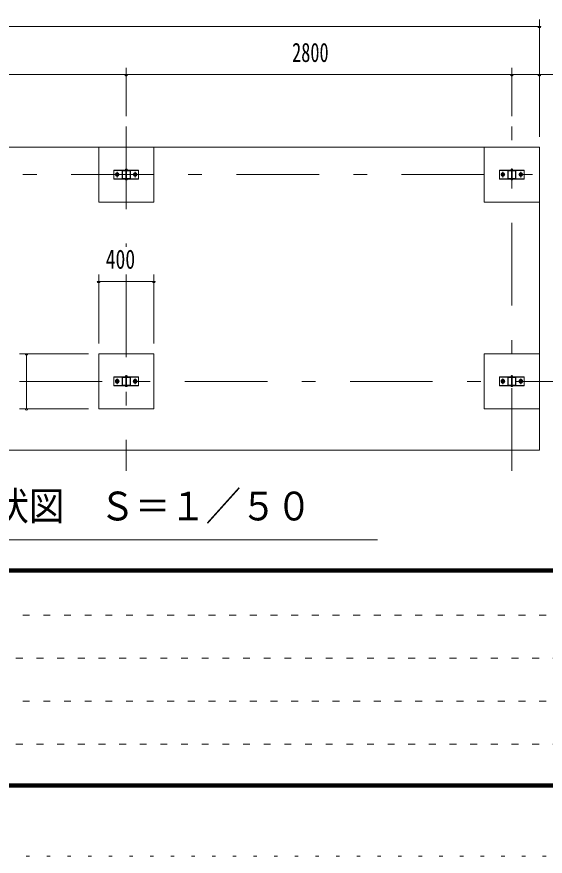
# Model space of a CAD drawing. Units: millimetres, scale not verified. Extents: x -22474 to 22484, y -10500 to 10500.
# Drawn here: x -1609 to 2228, y -10500 to -4411 of the extents above; entities that cross this region are included whole.
import ezdxf
from ezdxf.enums import TextEntityAlignment as Align

# ---------------------------------------------------------------- set-up
doc = ezdxf.new("R2010")
doc.units = ezdxf.units.MM
doc.header["$LTSCALE"] = 50
for name, pattern in [('USER1', [3, 1, -2]), ('USER3', [24, 12, -5, 2, -5]), ('USER5', [3, 0.5, -2.5])]:
    doc.linetypes.add(name, pattern=pattern)
for name, color, linetype, lineweight in [('0-2_1-0BOLD', 7, 'Continuous', 18), ('0-3_1-2CENTER', 3, 'USER3', 18), ('0-5_1-5DIM', 3, 'Continuous', 18), ('0-D_F-F', 5, 'Continuous', 18), ('0-E_F-E_J_ADD', 5, 'USER5', 18)]:
    doc.layers.add(name, color=color, linetype=linetype, lineweight=lineweight)
doc.styles.add('ＭＳ ゴシック', font='')
doc.styles.get('ＭＳ ゴシック').set_extended_font_data('MS Gothic')

msp = doc.modelspace()

# ---------------------------------------------------------------- linework, layer by layer
at = {"layer": '0-2_1-0BOLD'}
for p, q in [((-1014.07, -5755.33), (-1014.07, -5355.33)), ((-904.07, -5525.13), (-724.07, -5525.13)), ((-844.07, -5580.73), (-844.07, -5529.93)), ((-841.77, -5529.93), (-841.77, -5580.73)), ((-839.47, -5525.33), (-788.67, -5525.33)), ((-788.67, -5527.63), (-839.47, -5527.63)), ((-811.07, -5513.43), (-817.07, -5513.43)), ((-817.07, -5527.63), (-817.07, -5583.03)), ((-816.95, -5516.82), (-816.95, -5521.33)), ((-815.57, -5521.33), (-814.07, -5522.83)), ((-812.57, -5522.83), (-814.07, -5521.33)), ((-811.18, -5521.33), (-811.18, -5516.82)), ((-811.07, -5583.03), (-811.07, -5527.63)), ((-786.37, -5580.73), (-786.37, -5529.93)), ((-784.07, -5529.93), (-784.07, -5580.73)), ((2075.93, -5525.13), (1895.93, -5525.13)), ((1955.93, -5580.73), (1955.93, -5529.93)), ((1958.23, -5529.93), (1958.23, -5580.73)), ((1960.53, -5525.33), (2011.33, -5525.33)), ((2011.33, -5527.63), (1960.53, -5527.63)), ((1982.93, -5513.43), (1988.93, -5513.43)), ((1982.93, -5527.63), (1982.93, -5583.03)), ((1983.04, -5521.33), (1983.04, -5516.82)), ((1985.93, -5522.83), (1984.43, -5521.33)), ((1985.93, -5521.33), (1987.43, -5522.83)), ((1988.82, -5516.82), (1988.82, -5521.33)), ((1988.93, -5583.03), (1988.93, -5527.63)), ((2013.63, -5580.73), (2013.63, -5529.93)), ((2015.93, -5529.93), (2015.93, -5580.73)), ((-904.07, -5585.53), (-724.07, -5585.53)), ((-839.47, -5583.03), (-788.67, -5583.03)), ((-788.67, -5585.33), (-839.47, -5585.33)), ((-816.95, -5592.94), (-816.95, -5589.43)), ((-811.18, -5589.43), (-811.18, -5592.94)), ((2075.93, -5585.53), (1895.93, -5585.53)), ((1960.53, -5583.03), (2011.33, -5583.03)), ((2011.33, -5585.33), (1960.53, -5585.33)), ((1983.04, -5589.43), (1983.04, -5592.94)), ((1988.82, -5592.94), (1988.82, -5589.43)), ((-904.07, -7025.12), (-724.07, -7025.12)), ((-844.07, -7080.72), (-844.07, -7029.93)), ((-841.77, -7029.93), (-841.77, -7080.72)), ((-839.47, -7025.33), (-788.67, -7025.33)), ((-788.67, -7027.62), (-839.47, -7027.62)), ((-817.07, -7013.42), (-817.07, -7016.33)), ((-817.07, -7027.62), (-817.07, -7083.03)), ((-816.95, -7016.82), (-816.95, -7021.32)), ((-815.57, -7021.32), (-814.07, -7022.82)), ((-812.57, -7022.82), (-814.07, -7021.32)), ((-811.18, -7021.32), (-811.18, -7016.82)), ((-811.07, -7083.03), (-811.07, -7027.62)), ((-786.37, -7080.72), (-786.37, -7029.93)), ((-784.07, -7029.93), (-784.07, -7080.72)), ((2075.93, -7025.12), (1895.93, -7025.12)), ((1955.93, -7029.93), (1955.93, -7080.72)), ((1958.23, -7080.72), (1958.23, -7029.93)), ((1960.53, -7025.33), (2011.33, -7025.33)), ((2011.33, -7027.62), (1960.53, -7027.62)), ((1979.83, -7021.32), (1979.83, -7022.82)), ((1982.93, -7027.62), (1982.93, -7083.03)), ((1983.04, -7021.32), (1983.04, -7016.82)), ((1984.43, -7021.32), (1985.93, -7022.82)), ((1987.43, -7022.82), (1985.93, -7021.32)), ((1988.82, -7016.82), (1988.82, -7021.32)), ((1988.93, -7013.42), (1988.93, -7016.33)), ((1988.93, -7083.03), (1988.93, -7027.62)), ((2013.63, -7029.93), (2013.63, -7080.72)), ((2015.93, -7080.72), (2015.93, -7029.93)), ((-904.07, -7085.52), (-724.07, -7085.52)), ((-839.47, -7083.03), (-788.67, -7083.03)), ((-788.67, -7085.32), (-839.47, -7085.32)), ((-816.95, -7092.93), (-816.95, -7089.42)), ((-811.18, -7089.42), (-811.18, -7092.93)), ((2075.93, -7085.52), (1895.93, -7085.52)), ((1960.53, -7083.03), (2011.33, -7083.03)), ((2011.33, -7085.32), (1960.53, -7085.32)), ((1983.04, -7089.42), (1983.04, -7092.93)), ((1988.82, -7092.93), (1988.82, -7089.42)), ((2185.93, -7255.32), (1785.93, -7255.32))]:
    msp.add_line(p, q, dxfattribs=at)
for points in [[(-3464.07, -5355.33), (2185.93, -5355.33), (2185.93, -7555.32), (-3464.07, -7555.32)], [(-904.07, -5522.83), (-724.07, -5522.83), (-724.07, -5587.83), (-904.07, -5587.83)], [(2075.93, -5587.83), (2075.93, -5522.83), (1895.93, -5522.83), (1895.93, -5587.83)], [(-874.16, -5546.83), (-883.98, -5546.83), (-888.88, -5555.33), (-883.98, -5563.83), (-874.16, -5563.83), (-869.25, -5555.33)], [(-744.16, -5546.83), (-739.25, -5555.33), (-744.16, -5563.83), (-753.98, -5563.83), (-758.88, -5555.33), (-753.98, -5546.83)], [(1916.02, -5563.83), (1911.11, -5555.33), (1916.02, -5546.83), (1925.84, -5546.83), (1930.75, -5555.33), (1925.84, -5563.83)], [(2046.02, -5563.83), (2041.12, -5555.33), (2046.02, -5546.83), (2055.84, -5546.83), (2060.75, -5555.33), (2055.84, -5563.83)], [(-1014.07, -7255.32), (-614.07, -7255.32), (-614.07, -6855.32), (-1014.07, -6855.32)], [(-904.07, -7022.82), (-724.07, -7022.82), (-724.07, -7087.82), (-904.07, -7087.82)], [(-874.16, -7046.82), (-869.25, -7055.32), (-874.16, -7063.83), (-883.98, -7063.83), (-888.88, -7055.32), (-883.98, -7046.82)], [(-744.16, -7046.82), (-739.25, -7055.32), (-744.16, -7063.83), (-753.98, -7063.83), (-758.88, -7055.32), (-753.98, -7046.82)], [(1895.93, -7022.82), (2075.93, -7022.82), (2075.93, -7087.82), (1895.93, -7087.82)], [(1916.02, -7046.82), (1911.11, -7055.32), (1916.02, -7063.83), (1925.84, -7063.83), (1930.75, -7055.32), (1925.84, -7046.82)], [(2046.02, -7046.82), (2055.84, -7046.82), (2060.75, -7055.32), (2055.84, -7063.83), (2046.02, -7063.83), (2041.12, -7055.32)]]:
    msp.add_lwpolyline(points, close=True, dxfattribs=at)
for points in [[(-1014.07, -5755.33), (-614.07, -5755.33), (-614.07, -5355.33)], [(1785.93, -5355.33), (1785.93, -5755.33), (2185.93, -5755.33)], [(-807.97, -5522.83), (-807.97, -5521.33), (-820.17, -5521.33), (-820.17, -5522.83)], [(-819.82, -5521.33), (-819.82, -5516.82), (-818.97, -5516.33), (-809.17, -5516.33), (-808.32, -5516.82), (-808.32, -5521.33)], [(-811.07, -5516.33), (-811.07, -5513.43), (-812.07, -5512.43), (-816.07, -5512.43), (-817.07, -5513.43), (-817.07, -5516.33)], [(1979.83, -5522.83), (1979.83, -5521.33), (1992.03, -5521.33), (1992.03, -5522.83)], [(1991.68, -5521.33), (1991.68, -5516.82), (1990.83, -5516.33), (1981.03, -5516.33), (1980.18, -5516.82), (1980.18, -5521.33)], [(1982.93, -5516.33), (1982.93, -5513.43), (1983.93, -5512.43), (1987.93, -5512.43), (1988.93, -5513.43), (1988.93, -5516.33)], [(-807.82, -5587.83), (-807.82, -5589.43), (-820.32, -5589.43), (-820.32, -5587.83)], [(-819.82, -5589.43), (-819.82, -5592.94), (-818.97, -5593.43), (-809.17, -5593.43), (-808.32, -5592.94), (-808.32, -5589.43)], [(1979.68, -5587.83), (1979.68, -5589.43), (1992.18, -5589.43), (1992.18, -5587.83)], [(1991.68, -5589.43), (1991.68, -5592.94), (1990.83, -5593.43), (1981.03, -5593.43), (1980.18, -5592.94), (1980.18, -5589.43)], [(1785.93, -7255.32), (1785.93, -6855.32), (2185.93, -6855.32)], [(-807.97, -7022.82), (-807.97, -7021.32), (-820.17, -7021.32), (-820.17, -7022.82)], [(-819.82, -7021.32), (-819.82, -7016.82), (-818.97, -7016.33), (-809.17, -7016.33), (-808.32, -7016.82), (-808.32, -7021.32)], [(-811.07, -7016.33), (-811.07, -7013.42), (-817.07, -7013.42), (-816.07, -7012.43), (-812.07, -7012.43), (-811.07, -7013.42)], [(1979.83, -7021.32), (1992.03, -7021.32), (1992.03, -7022.82)], [(1991.68, -7021.32), (1991.68, -7016.82), (1990.83, -7016.33), (1981.03, -7016.33), (1980.18, -7016.82), (1980.18, -7021.32)], [(1982.93, -7016.33), (1982.93, -7013.42), (1988.93, -7013.42), (1987.93, -7012.43), (1983.93, -7012.43), (1982.93, -7013.42)], [(-807.82, -7087.82), (-807.82, -7089.42), (-820.32, -7089.42), (-820.32, -7087.82)], [(-819.82, -7089.42), (-819.82, -7092.93), (-818.97, -7093.43), (-809.17, -7093.43), (-808.32, -7092.93), (-808.32, -7089.42)], [(1979.68, -7087.82), (1979.68, -7089.42), (1992.18, -7089.42), (1992.18, -7087.82)], [(1991.68, -7089.42), (1991.68, -7092.93), (1990.83, -7093.43), (1981.03, -7093.43), (1980.18, -7092.93), (1980.18, -7089.42)]]:
    msp.add_lwpolyline(points, dxfattribs=at)
for centre, radius in [((-879.07, -5555.33), 13.5), ((-879.07, -5555.33), 8.25), ((-879.07, -5555.33), 5), ((-749.07, -5555.33), 13.5), ((-749.07, -5555.33), 8.25), ((-749.07, -5555.33), 5), ((1920.93, -5555.33), 13.5), ((1920.93, -5555.33), 8.25), ((1920.93, -5555.33), 5), ((2050.93, -5555.33), 13.5), ((2050.93, -5555.33), 8.25), ((2050.93, -5555.33), 5), ((-879.07, -7055.32), 13.5), ((-879.07, -7055.32), 8.25), ((-879.07, -7055.32), 5), ((-749.07, -7055.32), 13.5), ((-749.07, -7055.32), 8.25), ((-749.07, -7055.32), 5), ((1920.93, -7055.32), 13.5), ((1920.93, -7055.32), 8.25), ((1920.93, -7055.32), 5), ((2050.93, -7055.32), 13.5), ((2050.93, -7055.32), 8.25), ((2050.93, -7055.32), 5)]:
    msp.add_circle(centre, radius, dxfattribs=at)
for centre, radius, start, end in [((-839.47, -5529.93), 4.6, 90, 180), ((-839.47, -5529.93), 2.3, 90, 180), ((-818.39, -5518.66), 2.33, 52.1575, 90), ((-814.07, -5525.06), 8.74, 70.70392, 109.29608), ((-809.75, -5518.66), 2.33, 90, 127.84248), ((-788.67, -5529.93), 4.6, 0, 90), ((-788.67, -5529.93), 2.3, 0, 90), ((1960.53, -5529.93), 4.6, 90, 180), ((1960.53, -5529.93), 2.3, 90, 180), ((1981.61, -5518.66), 2.33, 52.1575, 90), ((1985.93, -5525.06), 8.74, 70.70392, 109.29608), ((1990.25, -5518.66), 2.33, 90, 127.84248), ((2011.33, -5529.93), 4.6, 0, 90), ((2011.33, -5529.93), 2.3, 0, 90), ((-839.47, -5580.73), 4.6, 180, 270), ((-839.47, -5580.73), 2.3, 180, 270), ((-818.39, -5591.09), 2.33, 270, 307.84248), ((-814.07, -5584.69), 8.74, 250.7039, 289.29608), ((-809.75, -5591.09), 2.33, 232.1575, 270), ((-788.67, -5580.73), 2.3, 270, 0), ((-788.67, -5580.73), 4.6, 270, 0), ((1960.53, -5580.73), 4.6, 180, 270), ((1960.53, -5580.73), 2.3, 180, 270), ((1981.61, -5591.09), 2.33, 270, 307.84248), ((1985.93, -5584.69), 8.74, 250.7039, 289.29608), ((1990.25, -5591.09), 2.33, 232.1575, 270), ((2011.33, -5580.73), 2.3, 270, 0), ((2011.33, -5580.73), 4.6, 270, 0), ((-839.47, -7029.93), 4.6, 90, 180), ((-839.47, -7029.93), 2.3, 90, 180), ((-818.39, -7018.66), 2.33, 52.1575, 90), ((-814.07, -7025.06), 8.74, 70.70392, 109.29608), ((-809.75, -7018.66), 2.33, 90, 127.84248), ((-788.67, -7029.93), 4.6, 0, 90), ((-788.67, -7029.93), 2.3, 0, 90), ((1960.53, -7029.93), 4.6, 90, 180), ((1960.53, -7029.93), 2.3, 90, 180), ((1981.61, -7018.66), 2.33, 52.1575, 90), ((1985.93, -7025.06), 8.74, 70.70392, 109.29608), ((1990.25, -7018.66), 2.33, 90, 127.84248), ((2011.33, -7029.93), 4.6, 0, 90), ((2011.33, -7029.93), 2.3, 0, 90), ((-839.47, -7080.72), 4.6, 180, 270), ((-839.47, -7080.72), 2.3, 180, 270), ((-818.39, -7091.09), 2.33, 270, 307.84248), ((-814.07, -7084.69), 8.74, 250.7039, 289.29608), ((-809.75, -7091.09), 2.33, 232.1575, 270), ((-788.67, -7080.72), 2.3, 270, 0), ((-788.67, -7080.72), 4.6, 270, 0), ((1960.53, -7080.72), 4.6, 180, 270), ((1960.53, -7080.72), 2.3, 180, 270), ((1981.61, -7091.09), 2.33, 270, 307.84248), ((1985.93, -7084.69), 8.74, 250.7039, 289.29608), ((1990.25, -7091.09), 2.33, 232.1575, 270), ((2011.33, -7080.72), 2.3, 270, 0), ((2011.33, -7080.72), 4.6, 270, 0)]:
    msp.add_arc(centre, radius, start, end, dxfattribs=at)
at = {"layer": '0-3_1-2CENTER'}
for p, q in [((-814.07, -5205.33), (-814.07, -6080.32)), ((1985.93, -7705.32), (1985.93, -5205.33)), ((-879.07, -5534.33), (-879.07, -5576.33)), ((-749.07, -5576.33), (-749.07, -5534.33)), ((1920.93, -5576.33), (1920.93, -5534.33)), ((2050.93, -5534.33), (2050.93, -5576.33)), ((-3614.07, -5555.33), (2335.93, -5555.33)), ((-814.07, -6280.32), (-814.07, -7705.32)), ((-1589.07, -7055.32), (2335.93, -7055.32)), ((-879.07, -7034.33), (-879.07, -7076.32)), ((-749.07, -7076.32), (-749.07, -7034.33)), ((1920.93, -7034.33), (1920.93, -7076.32)), ((2050.93, -7076.32), (2050.93, -7034.33))]:
    msp.add_line(p, q, dxfattribs=at)
at = {"layer": '0-5_1-5DIM'}
for p, q in [((2185.93, -5280.33), (2185.93, -4430.33)), ((2185.93, -4480.33), (-3464.07, -4480.33)), ((2195.93, -4480.33), (2175.93, -4480.33)), ((-814.07, -4780.33), (-814.07, -5130.33)), ((1985.93, -5130.33), (1985.93, -4780.33)), ((2578.43, -4830.33), (-3856.57, -4830.33)), ((-804.07, -4830.33), (-824.07, -4830.33)), ((1995.93, -4830.33), (1975.93, -4830.33)), ((2195.93, -4830.33), (2175.93, -4830.33)), ((-1004.07, -6330.33), (-1024.07, -6330.33)), ((-1014.07, -6780.32), (-1014.07, -6280.32)), ((-1014.07, -6330.32), (-614.07, -6330.32)), ((-604.07, -6330.33), (-624.07, -6330.33)), ((-614.07, -6280.32), (-614.07, -6780.32)), ((-1589.07, -6855.32), (-1089.07, -6855.32)), ((-1529.07, -6855.32), (-1549.07, -6855.32)), ((-1539.07, -7255.32), (-1539.07, -6855.32)), ((-1089.07, -7255.32), (-1589.07, -7255.32)), ((-1529.07, -7255.32), (-1549.07, -7255.32)), ((-2289.05, -8205.33), (1010.94, -8205.33))]:
    msp.add_line(p, q, dxfattribs=at)
for centre in [(2185.93, -4480.33), (-814.07, -4830.33), (1985.93, -4830.33), (2185.93, -4830.33), (-1014.07, -6330.33), (-614.07, -6330.33), (-1539.07, -6855.32), (-1539.07, -7255.32)]:
    msp.add_arc(centre, 10, 180, 0, dxfattribs=at)
at = {"layer": '0-D_F-F'}
for p, q in [((21959.37, -8415), (-6690.63, -8415)), ((-6690.63, -8417.5), (21959.37, -8417.5)), ((21959.37, -8420), (-6690.63, -8420)), ((-6690.63, -8422.5), (21959.37, -8422.5)), ((21959.37, -8425), (-6690.63, -8425)), ((-6690.63, -8427.5), (21959.37, -8427.5)), ((21959.37, -8430), (-6690.63, -8430)), ((-6690.63, -8432.5), (21959.37, -8432.5)), ((21959.37, -8435), (-6690.63, -8435)), ((-6690.63, -8437.5), (21959.37, -8437.5)), ((21959.37, -8440), (-6690.63, -8440))]:
    msp.add_line(p, q, dxfattribs=at)
at = {"layer": '0-D_F-F', "color": 6, "linetype": 'USER1'}
for p, q in [((11534.38, -8752), (-6715.63, -8752)), ((-6715.63, -9064), (11534.38, -9064)), ((11534.38, -9376), (-6715.63, -9376)), ((-6715.63, -9688), (9026.38, -9688))]:
    msp.add_line(p, q, dxfattribs=at)
at = {"layer": '0-D_F-F'}
for points in [[(21984.37, -10000), (-6715.63, -10000), (-6715.63, 10100), (21984.37, 10100)], [(21981.87, -9997.5), (-6713.13, -9997.5), (-6713.13, 10097.5), (21981.87, 10097.5)], [(21979.37, -9995), (21979.37, 10095), (-6710.63, 10095), (-6710.63, -9995)], [(21976.87, -9992.5), (-6708.13, -9992.5), (-6708.13, 10092.5), (21976.87, 10092.5)], [(21974.37, -9990), (21974.37, 10090), (-6705.63, 10090), (-6705.63, -9990)], [(21971.87, -9987.5), (-6703.13, -9987.5), (-6703.13, 10087.5), (21971.87, 10087.5)], [(21969.37, -9985), (21969.37, 10085), (-6700.63, 10085), (-6700.63, -9985)], [(21966.87, -9982.5), (-6698.13, -9982.5), (-6698.13, 10082.5), (21966.87, 10082.5)], [(21964.37, -9980), (-6695.63, -9980), (-6695.63, 10080), (21964.37, 10080)], [(21961.87, -9977.5), (-6693.13, -9977.5), (-6693.13, 10077.5), (21961.87, 10077.5)], [(21959.37, -9975), (21959.37, 10075), (-6690.63, 10075), (-6690.63, -9975)]]:
    msp.add_lwpolyline(points, close=True, dxfattribs=at)
at = {"layer": '0-E_F-E_J_ADD'}
msp.add_lwpolyline([(22484.37, -10500), (-7215.63, -10500), (-7215.63, 10500), (22484.37, 10500)], close=True, dxfattribs=at)

# ---------------------------------------------------------------- texts
at = {"layer": '0-5_1-5DIM', "color": 7, "style": 'ＭＳ ゴシック'}
for s, height, width, p in [('2800', 139.3, 0.7, (390.29, -4780.33)), ('400', 139.3, 0.75, (-962.8, -6280.32)), ('基礎伏図\u3000Ｓ＝１／５０', 208.9, 0.9, (-2289.05, -8126.82))]:
    msp.add_text(s, height=height, dxfattribs=dict(at, width=width)).set_placement(p, align=Align.BOTTOM_LEFT)

doc.saveas('drawing.dxf')
